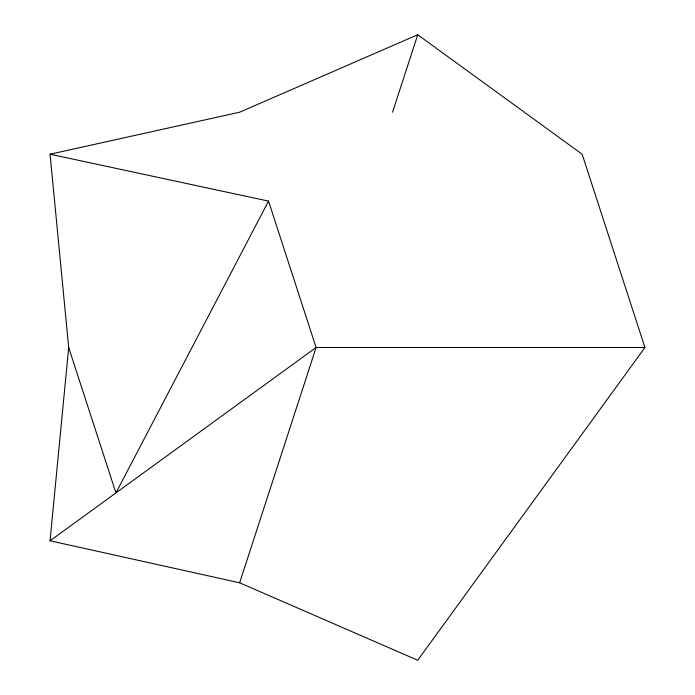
<?xml version="1.0" encoding="UTF-8"?>
<svg xmlns="http://www.w3.org/2000/svg" width="695" height="695" viewBox="0 0 695 695"><rect width="100%" height="100%" fill="white"/><g stroke="black" fill="none" stroke-linecap="round" stroke-linejoin="round"><path stroke-width="1.04" d="M50.057 540.788L68.692 347.5L50.057 154.212L239.645 112.208L417.721 34.75L582.141 154.212L644.943 347.5L417.721 660.25L239.645 582.792L50.057 540.788L316.095 347.5L644.943 347.5M239.645 582.792L316.095 347.5L268.531 201.107L50.057 154.212M392.553 112.208L417.721 34.75M268.531 201.107L115.943 492.92L68.692 347.5"/></g></svg>
